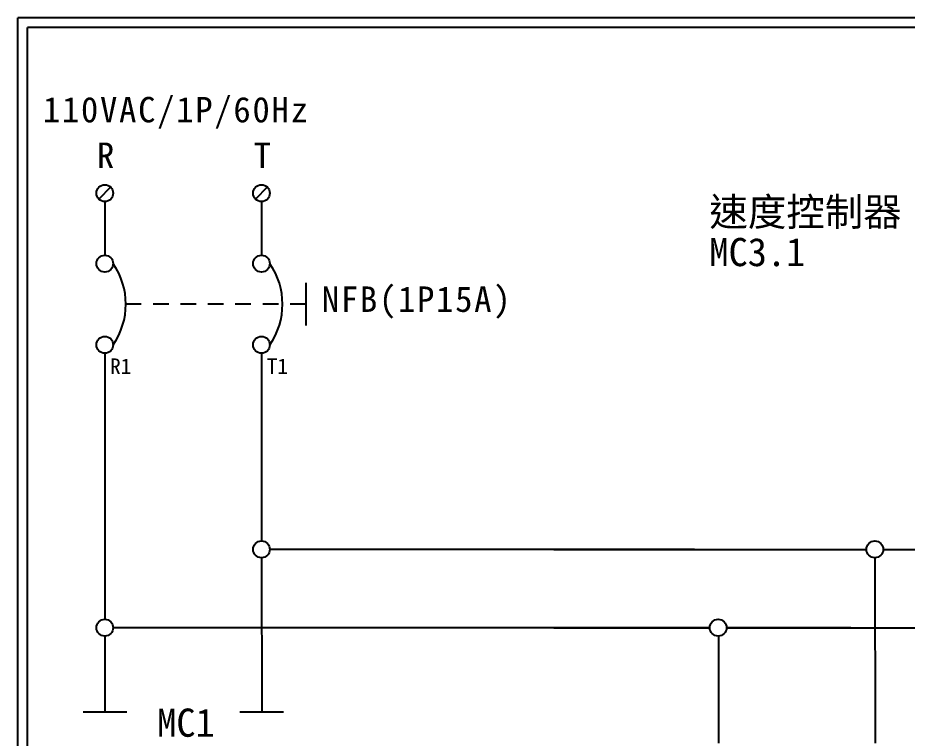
# Model space of a CAD drawing. Extents: x 10 to 297, y 3 to 207.
# Drawn here: x 10 to 123.5, y 115 to 207 of the extents above; entities that cross this region are included whole.
import ezdxf

# ---------------------------------------------------------------- set-up
doc = ezdxf.new("R2010")
doc.units = 0
doc.linetypes.add('HIDDEN9', pattern=[3.5, 2, -1.5])
doc.layers.get('0').update_dxf_attribs({"linetype": 'CONTINUOUS'})
doc.layers.add('圖框層', color=7, linetype='CONTINUOUS')
doc.layers.add('標尺寸層', color=3, linetype='CONTINUOUS')
doc.styles.add('STSL', font='KAIU.TTF')
doc.styles.add('標楷體', font='KAIU.TTF')

msp = doc.modelspace()

# ---------------------------------------------------------------- linework, layer by layer
for p, q in [((21.85, 185.35), (20.34, 183.83)), ((41.85, 185.35), (40.34, 183.83)), ((21.1, 164.1), (21.12, 130.19)), ((41.1, 164.1), (41.12, 140.19)), ((96.37, 139.12), (42.17, 139.12)), ((78.4, 139.12), (118.32, 139.12)), ((120.46, 139.12), (130.29, 139.12)), ((41.12, 138.05), (41.13, 118.37)), ((119.41, 138.05), (119.43, 114.4)), ((98.32, 129.12), (22.17, 129.12)), ((78.4, 129.12), (98.32, 129.12)), ((116.33, 129.12), (100.46, 129.12)), ((100.46, 129.12), (150.25, 129.12)), ((21.12, 128.05), (21.13, 118.37)), ((99.42, 128.05), (99.44, 114.4))]:
    msp.add_line(p, q)
at = {"color": 7, "linetype": 'HIDDEN9'}
msp.add_line((46.76, 170.41), (23.79, 170.41), dxfattribs=at)
for centre in [(21.1, 184.59), (41.1, 184.59), (21.1, 175.59), (41.1, 175.59), (21.1, 165.23), (41.1, 165.23), (41.1, 139.12), (119.39, 139.12), (21.1, 129.12), (99.39, 129.12)]:
    msp.add_circle(centre, 1.07)
at = {"color": 7}
for centre in [(14.74, 170.41), (34.74, 170.41)]:
    msp.add_arc(centre, 9.05, 325.1286, 34.8714, dxfattribs=at)
at = {"layer": '圖框層', "color": 7}
for p, q in [((297, 206.97), (10, 206.97)), ((10, 3), (10, 206.97)), ((295.75, 205.72), (11.25, 205.72)), ((11.25, 4.25), (11.25, 205.72))]:
    msp.add_line(p, q, dxfattribs=at)
at = {"layer": '標尺寸層', "color": 7}
for p, q in [((21.1, 183.52), (21.1, 176.66)), ((41.1, 183.52), (41.1, 176.66)), ((46.76, 173.14), (46.76, 167.68)), ((21.1, 164.16), (21.1, 164.1)), ((41.1, 164.16), (41.1, 164.1)), ((18.36, 118.37), (23.92, 118.37)), ((38.36, 118.37), (43.92, 118.37))]:
    msp.add_line(p, q, dxfattribs=at)

# ---------------------------------------------------------------- texts
at = {"color": 0, "char_height": 3.25, "style": '標楷體'}
for s, insert, width, attachment_point in [('\\pt6.5;{\\T1.1;110VAC/1P/60Hz}', (13.2, 196.87), 35.213, 1), ('\\pt6.5;{\\T1.1;R}', (20.1, 191.05), 2, 1), ('\\pt6.5;{\\T1.1;T}', (40.1, 191.05), 2, 1), ('\\pt6.5;{\\T1.1;NFB(1P15A)}', (60.96, 172.68), 24.6072, 2)]:
    msp.add_mtext(s, dxfattribs=dict(at, insert=insert, width=width, attachment_point=attachment_point))
at = {"layer": '圖框層', "color": 4, "style": 'STSL'}
for s, height, p in [('速度控制器', 3.6, (98.27, 180.4)), ('MC3.1', 3.6, (98.27, 175.27)), ('R1', 2, (21.78, 161.49)), ('T1', 2, (41.78, 161.49)), ('MC1', 3.6, (27.79, 115.2))]:
    msp.add_text(s, height=height, dxfattribs=at).set_placement(p)

doc.saveas('drawing.dxf')
